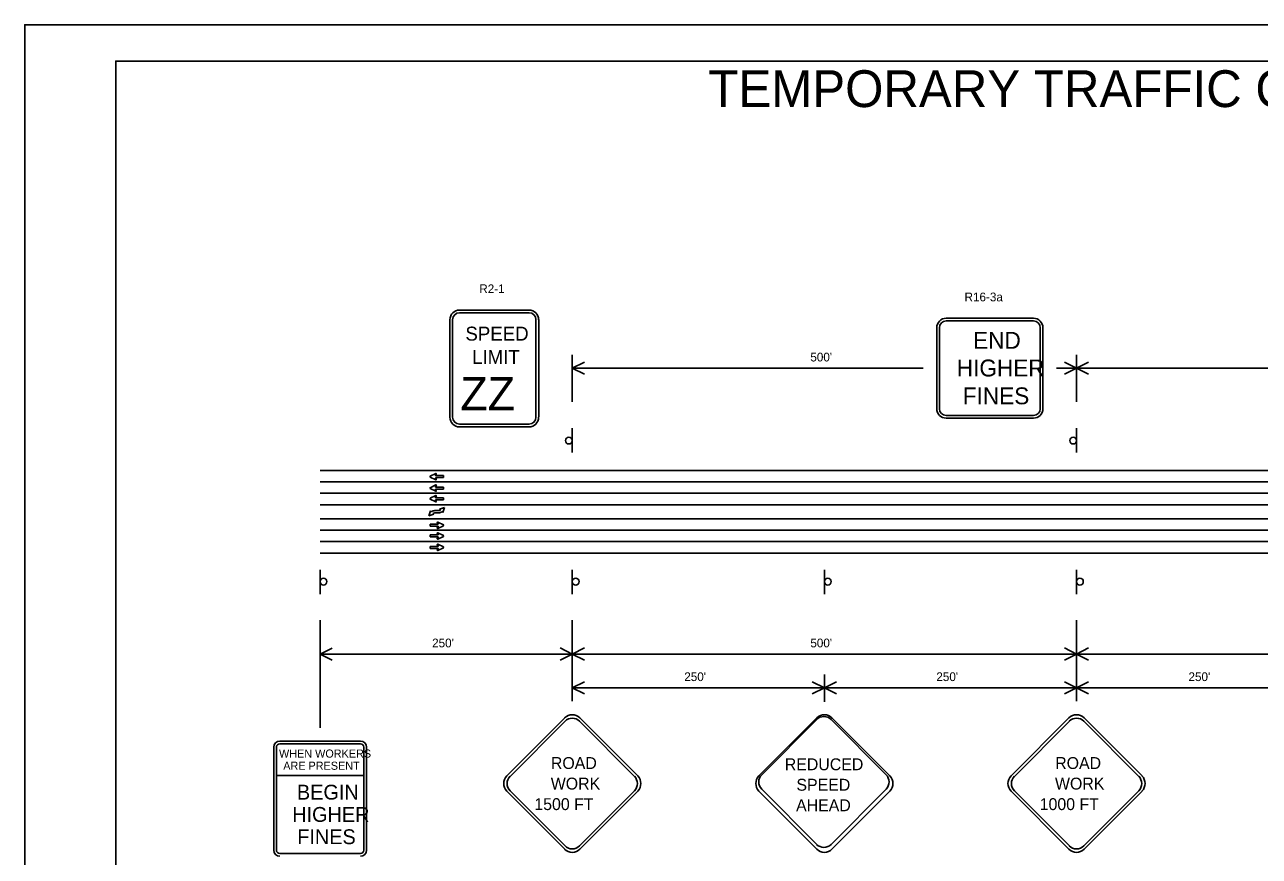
# Model space of a CAD drawing. Extents: x 0 to 34, y 0 to 22.
# Drawn here: x 0 to 16.95, y 10.58 to 22 of the extents above; entities that cross this region are included whole.
import ezdxf

# ---------------------------------------------------------------- set-up
doc = ezdxf.new("R2010")
doc.units = 0
for name, color, linetype in [('ANNO-SHT', 7, 'Continuous'), ('Level 1', 7, 'Continuous'), ('Level 40', 7, 'Continuous'), ('PlotBorder', 7, 'Continuous'), ('SHADE-GENERIC', 7, 'Continuous'), ('SHT-BNDRY', 7, 'Continuous'), ('SHT-FENCE', 7, 'Continuous')]:
    doc.layers.add(name, color=color, linetype=linetype)

msp = doc.modelspace()

# ---------------------------------------------------------------- linework, layer by layer
at = {"layer": 'Level 1'}
for p, q in [((5.971, 18.084), (5.975, 18.084)), ((5.971, 18.047), (5.975, 18.047)), ((5.975, 18.084), (6.928, 18.084)), ((5.975, 18.047), (6.928, 18.047)), ((12.652, 17.971), (13.851, 17.971)), ((5.839, 16.616), (5.839, 17.955)), ((5.876, 16.616), (5.876, 17.955)), ((7.02, 17.955), (7.02, 16.616)), ((7.057, 17.955), (7.057, 16.616)), ((12.523, 16.729), (12.523, 17.841)), ((12.56, 16.729), (12.56, 17.841)), ((12.652, 17.934), (13.851, 17.934)), ((13.944, 17.841), (13.944, 16.729)), ((13.98, 17.841), (13.98, 16.729)), ((7.518, 17.471), (7.518, 16.822)), ((14.442, 17.471), (14.442, 16.822)), ((7.518, 17.287), (7.518, 17.285)), ((7.518, 17.287), (7.518, 17.285)), ((7.518, 17.285), (12.338, 17.285)), ((14.165, 17.285), (28.29, 17.285)), ((14.442, 17.287), (14.442, 17.285)), ((14.442, 17.287), (14.442, 17.285)), ((13.851, 16.637), (12.652, 16.637)), ((6.928, 16.516), (5.975, 16.516)), ((6.928, 16.479), (5.975, 16.479)), ((7.518, 16.129), (7.518, 16.463)), ((13.851, 16.6), (12.652, 16.6)), ((14.442, 16.129), (14.442, 16.463)), ((4.056, 15.88), (28.29, 15.88)), ((5.568, 15.803), (5.643, 15.84)), ((5.568, 15.79), (5.643, 15.753)), ((5.639, 15.838), (5.639, 15.838)), ((5.652, 15.83), (5.641, 15.815)), ((5.652, 15.763), (5.641, 15.778)), ((5.749, 15.81), (5.644, 15.81)), ((5.749, 15.783), (5.644, 15.783)), ((5.749, 15.81), (5.749, 15.783)), ((4.056, 15.727), (28.29, 15.727)), ((5.568, 15.645), (5.643, 15.683)), ((5.568, 15.633), (5.643, 15.595)), ((5.639, 15.681), (5.639, 15.681)), ((5.652, 15.673), (5.641, 15.657)), ((5.652, 15.605), (5.641, 15.621)), ((5.749, 15.653), (5.644, 15.653)), ((5.749, 15.625), (5.644, 15.625)), ((5.749, 15.653), (5.749, 15.625)), ((4.056, 15.569), (28.29, 15.569)), ((5.568, 15.499), (5.643, 15.537)), ((5.568, 15.487), (5.643, 15.449)), ((5.639, 15.535), (5.639, 15.535)), ((5.652, 15.527), (5.641, 15.511)), ((5.652, 15.459), (5.641, 15.475)), ((5.749, 15.507), (5.644, 15.507)), ((5.749, 15.479), (5.644, 15.479)), ((5.749, 15.507), (5.749, 15.479)), ((4.056, 15.41), (28.29, 15.41)), ((4.056, 15.218), (28.29, 15.218)), ((5.568, 15.143), (5.674, 15.143)), ((5.568, 15.143), (5.568, 15.115)), ((5.568, 15.115), (5.674, 15.115)), ((5.665, 15.163), (5.676, 15.147)), ((5.665, 15.095), (5.676, 15.111)), ((5.749, 15.135), (5.674, 15.173)), ((5.749, 15.123), (5.674, 15.085)), ((5.679, 15.171), (5.679, 15.171)), ((4.056, 15.061), (28.29, 15.061)), ((5.568, 14.997), (5.674, 14.997)), ((5.568, 14.997), (5.568, 14.969)), ((5.568, 14.969), (5.674, 14.969)), ((5.665, 15.017), (5.676, 15.001)), ((5.665, 14.949), (5.676, 14.965)), ((5.749, 14.989), (5.674, 15.027)), ((5.749, 14.977), (5.674, 14.939)), ((5.679, 15.025), (5.679, 15.025)), ((4.056, 14.904), (28.29, 14.904)), ((5.568, 14.839), (5.674, 14.839)), ((5.568, 14.839), (5.568, 14.811)), ((5.568, 14.811), (5.674, 14.811)), ((5.665, 14.859), (5.676, 14.843)), ((5.665, 14.791), (5.676, 14.807)), ((5.749, 14.831), (5.674, 14.869)), ((5.749, 14.819), (5.674, 14.781)), ((5.679, 14.867), (5.679, 14.867)), ((4.056, 14.747), (28.29, 14.747)), ((4.056, 14.517), (4.056, 14.183)), ((7.518, 14.517), (7.518, 14.183)), ((10.98, 14.517), (10.98, 14.183)), ((14.442, 14.517), (14.442, 14.183)), ((4.056, 13.824), (4.056, 12.347)), ((7.518, 13.824), (7.518, 12.712)), ((14.442, 13.824), (14.442, 12.712)), ((4.056, 13.36), (28.29, 13.36)), ((4.056, 13.36), (4.056, 13.359)), ((7.518, 13.362), (7.518, 13.36)), ((8.441, 13.362), (8.441, 13.36)), ((8.441, 13.362), (8.441, 13.36)), ((8.441, 13.362), (8.441, 13.36)), ((14.442, 13.362), (14.442, 13.36)), ((10.98, 13.082), (10.98, 12.703)), ((7.518, 12.897), (24.828, 12.897)), ((10.98, 12.899), (10.98, 12.897)), ((14.442, 12.899), (14.442, 12.897)), ((6.62, 11.688), (7.414, 12.485)), ((6.665, 11.682), (7.419, 12.439)), ((7.618, 12.439), (8.372, 11.682)), ((7.623, 12.485), (8.417, 11.688)), ((10.081, 11.688), (10.875, 12.485)), ((10.874, 12.461), (10.12, 11.704)), ((11.827, 11.704), (11.073, 12.461)), ((11.084, 12.485), (11.878, 11.688)), ((13.544, 11.688), (14.338, 12.485)), ((13.589, 11.682), (14.343, 12.439)), ((14.541, 12.439), (15.296, 11.682)), ((14.547, 12.485), (15.341, 11.688)), ((3.419, 10.668), (3.419, 12.082)), ((3.456, 10.668), (3.456, 12.082)), ((3.502, 12.166), (4.61, 12.166)), ((3.502, 12.129), (4.61, 12.129)), ((4.656, 12.082), (4.656, 10.668)), ((4.693, 12.082), (4.693, 10.668)), ((3.456, 11.693), (4.656, 11.693)), ((7.414, 10.681), (6.62, 11.478)), ((7.419, 10.726), (6.665, 11.483)), ((8.372, 11.483), (7.618, 10.726)), ((8.417, 11.478), (7.623, 10.681)), ((10.875, 10.681), (10.081, 11.478)), ((10.12, 11.505), (10.874, 10.748)), ((11.073, 10.748), (11.827, 11.505)), ((11.878, 11.478), (11.084, 10.681)), ((14.338, 10.681), (13.544, 11.478)), ((14.343, 10.726), (13.589, 11.483)), ((15.296, 11.483), (14.541, 10.726)), ((15.341, 11.478), (14.547, 10.681)), ((4.61, 10.621), (3.502, 10.621))]:
    msp.add_line(p, q, dxfattribs=at)
for points in [[(7.684, 17.369), (7.518, 17.285), (7.684, 17.202)], [(7.684, 17.369), (7.518, 17.285), (7.684, 17.202)], [(14.276, 17.202), (14.442, 17.285), (14.276, 17.369)], [(14.608, 17.369), (14.442, 17.285), (14.608, 17.202)], [(14.608, 17.369), (14.442, 17.285), (14.608, 17.202)], [(4.222, 13.442), (4.056, 13.359), (4.222, 13.275)], [(7.352, 13.277), (7.518, 13.36), (7.352, 13.444)], [(7.684, 13.444), (7.518, 13.36), (7.684, 13.277)], [(14.276, 13.277), (14.442, 13.36), (14.276, 13.444)], [(14.608, 13.444), (14.442, 13.36), (14.608, 13.277)], [(7.684, 12.98), (7.518, 12.897), (7.684, 12.814)], [(10.814, 12.814), (10.98, 12.897), (10.814, 12.98)], [(11.146, 12.98), (10.98, 12.897), (11.146, 12.814)], [(14.276, 12.814), (14.442, 12.897), (14.276, 12.98)], [(14.608, 12.98), (14.442, 12.897), (14.608, 12.814)]]:
    msp.add_lwpolyline(points, dxfattribs=at)
for centre, major_axis, start_param, end_param in [((5.971, 17.951), (0, -0.133), 3.141593, 4.712389), ((5.971, 17.951), (0, -0.0957), 3.141593, 4.712389), ((6.924, 17.951), (0, 0.133), 4.712389, 6.283185), ((6.924, 17.951), (0, 0.0957), 4.712389, 6.283185), ((12.652, 17.841), (0, -0.13), 3.141593, 4.712389), ((13.851, 17.841), (0, 0.13), 4.712389, 6.283185), ((12.652, 17.841), (0, -0.0927), 3.141593, 4.712389), ((13.851, 17.841), (0, 0.0927), 4.712389, 6.283185), ((12.652, 16.729), (0, -0.13), 4.712389, 6.283185), ((12.652, 16.729), (0, -0.0927), 4.712389, 6.283185), ((13.851, 16.729), (0, 0.0927), 3.141593, 4.712389), ((13.851, 16.729), (0, 0.13), 3.141593, 4.712389), ((5.971, 16.612), (0, -0.133), 4.712389, 6.283185), ((5.971, 16.612), (0, -0.0957), 4.712389, 6.283185), ((6.924, 16.612), (0, 0.0957), 3.141593, 4.712389), ((6.924, 16.612), (0, 0.133), 3.141593, 4.712389), ((5.571, 15.797), (0, -0.00695), 3.604777, 5.819581), ((5.644, 15.813), (0, -0.00278), 4.123532, 6.282975), ((5.644, 15.78), (0, -0.00278), 3.141383, 5.300826), ((5.646, 15.834), (0, 0.00695), 4.124176, 6.746623), ((5.571, 15.639), (0, -0.00695), 3.604777, 5.819581), ((5.644, 15.656), (0, -0.00278), 4.123532, 6.282975), ((5.644, 15.622), (0, -0.00278), 3.141383, 5.300826), ((5.646, 15.759), (0, -0.00695), 5.819328, 8.441774), ((5.646, 15.677), (0, 0.00695), 4.124176, 6.746623), ((5.646, 15.601), (0, -0.00695), 5.819328, 8.441774), ((5.571, 15.493), (0, -0.00695), 3.604777, 5.819581), ((5.644, 15.51), (0, -0.00278), 4.123532, 6.282975), ((5.644, 15.476), (0, -0.00278), 3.141383, 5.300826), ((5.646, 15.531), (0, 0.00695), 4.124176, 6.746623), ((5.646, 15.455), (0, -0.00695), 5.819328, 8.441774), ((5.671, 15.167), (0, -0.00695), 2.678155, 5.300602), ((5.671, 15.091), (0, -0.00695), 4.124596, 6.747043), ((5.674, 15.146), (0, 0.00278), 3.141803, 5.301246), ((5.674, 15.112), (0, 0.00278), 4.123952, 6.283395), ((5.746, 15.129), (0, -0.00695), 0.463604, 2.678408), ((5.671, 15.021), (0, -0.00695), 2.678155, 5.300602), ((5.671, 14.945), (0, -0.00695), 4.124596, 6.747043), ((5.674, 15), (0, 0.00278), 3.141803, 5.301246), ((5.674, 14.966), (0, 0.00278), 4.123952, 6.283395), ((5.746, 14.983), (0, -0.00695), 0.463604, 2.678408), ((5.671, 14.863), (0, -0.00695), 2.678155, 5.300602), ((5.671, 14.788), (0, -0.00695), 4.124596, 6.747043), ((5.674, 14.842), (0, 0.00278), 3.141803, 5.301246), ((5.674, 14.809), (0, 0.00278), 4.123952, 6.283395), ((5.746, 14.825), (0, -0.00695), 0.463604, 2.678408), ((7.518, 12.38), (0, 0.148), 5.497787, 7.068583), ((7.518, 12.34), (0, 0.141), 5.497787, 7.068583), ((10.973, 12.362), (0, -0.141), 2.356194, 3.926991), ((10.98, 12.38), (0, 0.148), 5.497787, 7.068583), ((14.442, 12.38), (0, 0.148), 5.497787, 7.068583), ((14.442, 12.34), (0, 0.141), 5.497787, 7.068583), ((3.502, 12.082), (0, 0.0834), 0, 1.570796), ((3.502, 12.082), (0, 0.0463), 0, 1.570796), ((4.61, 12.082), (0, 0.0834), 4.712389, 6.283185), ((4.61, 12.082), (0, 0.0463), 4.712389, 6.283185), ((10.219, 11.605), (0, -0.141), 3.926991, 5.497787), ((11.727, 11.605), (0, 0.141), 3.926991, 5.497787), ((6.724, 11.583), (0, -0.148), 3.926991, 5.497787), ((6.764, 11.583), (0, -0.141), 3.926991, 5.497787), ((8.272, 11.583), (0, 0.141), 3.926991, 5.497787), ((8.312, 11.583), (0, 0.148), 3.926991, 5.497787), ((10.186, 11.583), (0, -0.148), 3.926991, 5.497787), ((11.773, 11.583), (0, 0.148), 3.926991, 5.497787), ((13.648, 11.583), (0, -0.148), 3.926991, 5.497787), ((13.688, 11.583), (0, -0.141), 3.926991, 5.497787), ((15.196, 11.583), (0, 0.141), 3.926991, 5.497787), ((15.236, 11.583), (0, 0.148), 3.926991, 5.497787), ((7.518, 10.786), (0, 0.148), 2.356194, 3.926991), ((7.518, 10.826), (0, 0.141), 2.356194, 3.926991), ((10.973, 10.848), (0, -0.141), 5.497787, 7.068583), ((10.98, 10.786), (0, 0.148), 2.356194, 3.926991), ((14.442, 10.786), (0, 0.148), 2.356194, 3.926991), ((14.442, 10.826), (0, 0.141), 2.356194, 3.926991), ((3.502, 10.668), (0, -0.0834), 4.712389, 6.283185), ((3.502, 10.668), (0, -0.0463), 4.712389, 6.283185), ((4.61, 10.668), (0, -0.0463), 0, 1.570796), ((4.61, 10.668), (0, -0.0834), 0, 1.570796)]:
    msp.add_ellipse(centre, major_axis=major_axis, ratio=0.996122, start_param=start_param, end_param=end_param, dxfattribs=at)
for centre, major_axis in [((7.472, 16.291), (0, -0.0463)), ((14.396, 16.291), (0, -0.0463)), ((4.103, 14.355), (0, 0.0463)), ((7.565, 14.355), (0, 0.0463)), ((11.027, 14.355), (0, 0.0463)), ((14.489, 14.355), (0, 0.0463))]:
    msp.add_ellipse(centre, major_axis=major_axis, ratio=0.996122, dxfattribs=at)
at = {"layer": 'Level 40'}
for p, q in [((5.549, 15.258), (5.572, 15.325)), ((5.549, 15.258), (5.572, 15.325)), ((5.572, 15.325), (5.584, 15.314)), ((5.572, 15.325), (5.584, 15.314)), ((5.631, 15.331), (5.682, 15.331)), ((5.631, 15.331), (5.682, 15.331))]:
    msp.add_line(p, q, dxfattribs=at)
msp.add_ellipse((5.631, 15.252), major_axis=(0, 0.0782), ratio=0.996122, start_param=6.278143, end_param=6.939045, dxfattribs=at)
msp.add_ellipse((5.631, 15.252), major_axis=(0, 0.0782), ratio=0.996122, start_param=6.278143, end_param=6.939045, dxfattribs=at)
at = {"layer": 'PlotBorder'}
msp.add_lwpolyline([(0, 0.001), (34, 0.001), (34, 22.001), (0, 22.001)], close=True, dxfattribs=at)
at = {"layer": 'SHADE-GENERIC'}
for p, q in [((5.643, 15.84), (5.568, 15.803)), ((5.568, 15.79), (5.643, 15.753)), ((5.641, 15.815), (5.652, 15.83)), ((5.652, 15.763), (5.641, 15.778)), ((5.749, 15.81), (5.644, 15.81)), ((5.644, 15.783), (5.749, 15.783)), ((5.749, 15.783), (5.749, 15.81)), ((5.643, 15.683), (5.568, 15.645)), ((5.568, 15.633), (5.643, 15.595)), ((5.641, 15.657), (5.652, 15.673)), ((5.652, 15.605), (5.641, 15.621)), ((5.749, 15.653), (5.644, 15.653)), ((5.644, 15.625), (5.749, 15.625)), ((5.749, 15.625), (5.749, 15.653)), ((5.643, 15.537), (5.568, 15.499)), ((5.568, 15.487), (5.643, 15.449)), ((5.641, 15.511), (5.652, 15.527)), ((5.652, 15.459), (5.641, 15.475)), ((5.749, 15.507), (5.644, 15.507)), ((5.644, 15.479), (5.749, 15.479)), ((5.749, 15.479), (5.749, 15.507)), ((5.549, 15.258), (5.572, 15.325)), ((5.616, 15.281), (5.549, 15.258)), ((5.572, 15.325), (5.584, 15.314)), ((5.605, 15.291), (5.616, 15.281)), ((5.631, 15.331), (5.682, 15.331)), ((5.682, 15.299), (5.631, 15.3)), ((5.696, 15.349), (5.764, 15.372)), ((5.707, 15.338), (5.696, 15.349)), ((5.74, 15.305), (5.729, 15.316)), ((5.764, 15.372), (5.74, 15.305)), ((5.568, 15.115), (5.568, 15.143)), ((5.568, 15.143), (5.674, 15.143)), ((5.674, 15.115), (5.568, 15.115)), ((5.676, 15.147), (5.665, 15.163)), ((5.665, 15.095), (5.676, 15.111)), ((5.674, 15.173), (5.749, 15.135)), ((5.749, 15.123), (5.674, 15.085)), ((5.568, 14.969), (5.568, 14.997)), ((5.568, 14.997), (5.674, 14.997)), ((5.674, 14.969), (5.568, 14.969)), ((5.676, 15.001), (5.665, 15.017)), ((5.665, 14.949), (5.676, 14.965)), ((5.674, 15.027), (5.749, 14.989)), ((5.749, 14.977), (5.674, 14.939)), ((5.568, 14.811), (5.568, 14.839)), ((5.568, 14.839), (5.674, 14.839)), ((5.674, 14.811), (5.568, 14.811)), ((5.676, 14.843), (5.665, 14.859)), ((5.665, 14.791), (5.676, 14.807)), ((5.674, 14.869), (5.749, 14.831)), ((5.749, 14.819), (5.674, 14.781))]:
    msp.add_line(p, q, dxfattribs=at)
for centre, major_axis, start_param, end_param in [((5.571, 15.797), (0, -0.00695), 3.604777, 5.819581), ((5.646, 15.834), (0, 0.00695), 4.124176, 6.746623), ((5.571, 15.639), (0, -0.00695), 3.604777, 5.819581), ((5.646, 15.759), (0, -0.00695), 5.819328, 8.441774), ((5.646, 15.677), (0, 0.00695), 4.124176, 6.746623), ((5.646, 15.601), (0, -0.00695), 5.819328, 8.441774), ((5.571, 15.493), (0, -0.00695), 3.604777, 5.819581), ((5.644, 15.51), (0, -0.00278), 4.123532, 6.282975), ((5.644, 15.476), (0, -0.00278), 3.141383, 5.300826), ((5.646, 15.531), (0, 0.00695), 4.124176, 6.746623), ((5.646, 15.455), (0, -0.00695), 5.819328, 8.441774), ((5.631, 15.252), (0, 0.0782), 6.278143, 6.939045), ((5.631, 15.252), (0, 0.0469), 6.278143, 6.863542), ((5.682, 15.377), (0, -0.0469), 6.278143, 6.863542), ((5.682, 15.377), (0, -0.0782), 6.278143, 6.939045), ((5.671, 15.167), (0, -0.00695), 2.678155, 5.300602), ((5.671, 15.091), (0, -0.00695), 4.124596, 6.747043), ((5.746, 15.129), (0, -0.00695), 0.463604, 2.678408), ((5.671, 15.021), (0, -0.00695), 2.678155, 5.300602), ((5.671, 14.945), (0, -0.00695), 4.124596, 6.747043), ((5.674, 15), (0, 0.00278), 3.141803, 5.301246), ((5.674, 14.966), (0, 0.00278), 4.123952, 6.283395), ((5.746, 14.983), (0, -0.00695), 0.463604, 2.678408), ((5.671, 14.863), (0, -0.00695), 2.678155, 5.300602), ((5.671, 14.788), (0, -0.00695), 4.124596, 6.747043), ((5.674, 14.842), (0, 0.00278), 3.141803, 5.301246), ((5.674, 14.809), (0, 0.00278), 4.123952, 6.283395), ((5.746, 14.825), (0, -0.00695), 0.463604, 2.678408)]:
    msp.add_ellipse(centre, major_axis=major_axis, ratio=0.996122, start_param=start_param, end_param=end_param, dxfattribs=at)
at = {"layer": 'SHT-BNDRY'}
msp.add_lwpolyline([(1.25, 0.501), (33.5, 0.501), (33.5, 21.501), (1.25, 21.501)], close=True, dxfattribs=at)
at = {"layer": 'SHT-FENCE'}
msp.add_lwpolyline([(0, 22.001), (34, 22.001), (34, 0.001), (0, 0.001)], close=True, dxfattribs=at)

# ---------------------------------------------------------------- texts
at = {"layer": 'ANNO-SHT'}
msp.add_text('TEMPORARY TRAFFIC CONTROL PLAN SHEET', height=0.50546, dxfattribs=at).set_placement((9.387, 20.87))
at = {"layer": 'Level 1'}
for s, height, p in [('R2-1', 0.12, (6.242, 18.316)), ('R16-3a', 0.12, (12.904, 18.203)), ('SPEED', 0.1915, (6.051, 17.664)), ('END', 0.2317, (13.022, 17.552)), ('LIMIT', 0.1913, (6.143, 17.343)), ("500'", 0.12, (10.787, 17.378)), ('HIGHER', 0.2317, (12.798, 17.172)), ('ZZ', 0.4594, (5.982, 16.707)), ('FINES', 0.2317, (12.881, 16.79)), ("250'", 0.12, (5.594, 13.453)), ("500'", 0.12, (10.787, 13.453)), ("250'", 0.12, (9.056, 12.99)), ("250'", 0.12, (12.517, 12.99)), ("250'", 0.12, (15.979, 12.99)), ('WHEN WORKERS', 0.11121, (3.492, 11.939)), ('ARE PRESENT', 0.11121, (3.55, 11.772)), ('ROAD', 0.1631, (7.225, 11.783)), ('REDUCED', 0.1631, (10.436, 11.766)), ('ROAD', 0.1631, (14.149, 11.783)), ('BEGIN', 0.2039, (3.738, 11.363)), ('WORK', 0.1631, (7.223, 11.501)), ('SPEED', 0.1631, (10.596, 11.485)), ('WORK', 0.1631, (14.146, 11.501)), (' 1500 FT', 0.1631, (6.937, 11.219)), ('AHEAD', 0.1631, (10.591, 11.203)), ('1000 FT', 0.1631, (13.936, 11.219)), ('HIGHER', 0.2039, (3.673, 11.057)), ('FINES', 0.2039, (3.742, 10.751))]:
    msp.add_text(s, height=height, dxfattribs=at).set_placement(p)

doc.saveas('drawing.dxf')
